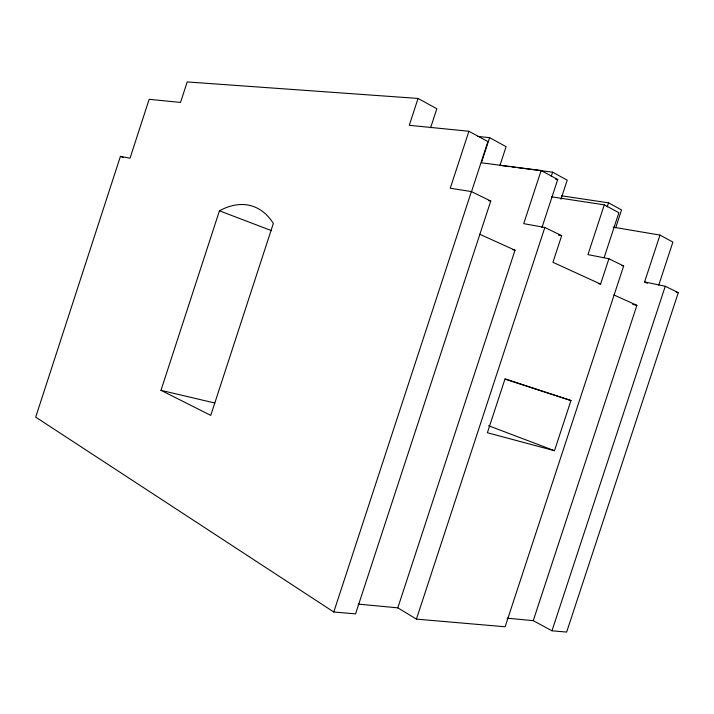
<?xml version="1.0" encoding="UTF-8"?>
<svg xmlns="http://www.w3.org/2000/svg" width="714" height="714" viewBox="0 0 714 714"><rect width="100%" height="100%" fill="white"/><g stroke="black" fill="none" stroke-linecap="round" stroke-linejoin="round"><path stroke-width="1.07" d="M430.622 127.752L436.834 108.733L418.056 98.443L187.193 81.931L180.526 102.441L149.155 99.308L130.019 158.196L120.416 156.393L35.7 417.137L333.786 612.005L355.554 613.879L490.759 201.036L471.401 191.584L450.257 188.237L468.902 131.26L487.921 141.586L471.668 191.227M160.971 390.344L219.448 210.808A103.958 58.798 -72.6 0 1 273.346 223.428L210.764 415.369L160.971 390.344L214.852 403.026M418.056 98.443L409.274 125.298L468.902 131.26M333.786 612.005L471.401 191.584M500.014 165.255L506.092 146.691L489.608 137.65L481.37 162.801L541.141 170.512L557.714 179.517L541.944 227.596M551.476 196.823L604.303 204.829L587.952 254.621L608.908 258.754L623.661 265.965L505.128 626.767L416.432 619.118L397.805 607.846L515.017 250.212L479.647 234.219M541.141 170.512L523.719 223.66L544.853 227.463L561.677 235.682L552.939 262.306L600.59 284.092L608.908 258.754M551.27 176.296L552.618 172.181L567.211 180.178L560.963 199.242M416.432 619.118L544.853 227.463M607.203 206.881L608.542 202.83L561.561 195.815M604.142 257.593L618.868 212.745L604.303 204.829M615.7 227.757L621.546 209.952L608.542 202.83M570.968 400.536L504.95 379.143L487.376 432.729L554.483 450.712L570.968 400.536L505.11 378.857M507.092 618.181L533.251 620.653L636.897 305.342L613.799 294.891M647.402 283.288L644.59 281.932L659.986 235.084L613.192 227.159M658.754 285.109L672.891 242.1L659.986 235.084M533.251 620.653L551.967 630.801L665.261 286.278L644.59 281.932M665.261 286.278L678.3 292.651L566.648 632.068L551.967 630.801M358.116 604.089L397.805 607.846M477.443 136.392L489.608 137.65M499.987 165.38L509.858 166.657M512.054 166.942L515.338 167.371M517.534 167.647L552.618 172.181M555.537 179.223L557.714 179.517M488.644 200.688L490.759 201.036M558.509 235.093L561.677 235.682M621.573 265.546L623.661 265.965M512.893 249.775L515.017 250.212M676.131 292.187L678.3 292.651M598.439 283.619L600.59 284.092M632.72 304.369L636.897 305.342M488.581 425.722L554.483 450.712M219.448 210.808L271.516 230.658M120.416 156.393L123.451 157.58"/></g></svg>
